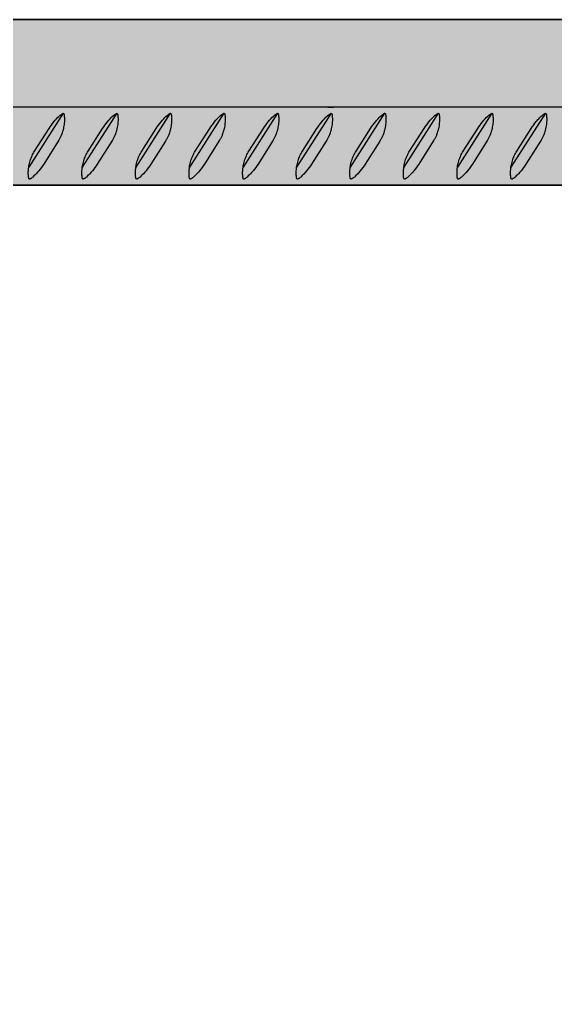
# Model space of a CAD drawing. Header units: millimetres. Extents: x 0 to 1192, y -689 to 404.
# Drawn here: x 224.6 to 334.6, y 203 to 404 of the extents above; entities that cross this region are included whole.
import ezdxf

# ---------------------------------------------------------------- set-up
doc = ezdxf.new("R2010")
doc.units = ezdxf.units.MM
doc.layers.add('Blocks', color=7, linetype='Continuous')
doc.layers.add('Blocks$Fill', color=7, linetype='Continuous', true_color=0xffffff)
doc.layers.add('Blocks$Inner', color=7, linetype='Continuous', lineweight=25, true_color=0x007f00)
doc.layers.add('Blocks$Outline', color=7, linetype='Continuous', lineweight=35, true_color=0xff3f3f)

# ---------------------------------------------------------------- blocks, each defined once
blk = doc.blocks.new('Rebar Side Table Front')
at = {"layer": 'Blocks$Fill'}
h = blk.add_hatch(color=256, dxfattribs=at)
h.paths.add_polyline_path([(387.52, 3), (387.52, 1.93), (387.53, 1.86), (387.53, 1.8), (387.54, 1.73), (387.55, 1.66), (387.56, 1.59), (387.58, 1.53), (387.6, 1.46), (387.61, 1.39), (387.64, 1.33), (387.66, 1.27), (387.69, 1.2), (387.72, 1.14), (387.75, 1.08), (387.78, 1.02), (387.81, 0.96), (387.85, 0.9), (387.89, 0.85), (387.93, 0.79), (387.97, 0.74), (388.01, 0.69), (388.06, 0.63), (388.11, 0.59), (388.16, 0.54), (388.21, 0.49), (388.26, 0.45), (388.31, 0.41), (388.37, 0.37), (388.42, 0.33), (388.48, 0.29), (388.54, 0.26), (388.6, 0.22), (388.66, 0.19), (388.72, 0.17), (388.79, 0.14), (388.85, 0.12), (388.92, 0.09), (388.98, 0.07), (389.05, 0.06), (389.11, 0.04), (389.18, 0.03), (389.25, 0.02), (389.32, 0.01), (389.38, 0), (389.45, 0), (389.52, 0), (401.59, 0), (401.66, 0), (401.73, 0.01), (401.79, 0.02), (401.86, 0.03), (401.93, 0.04), (401.99, 0.06), (402.06, 0.07), (402.13, 0.09), (402.19, 0.12), (402.25, 0.14), (402.32, 0.17), (402.38, 0.19), (402.44, 0.22), (402.5, 0.26), (402.56, 0.29), (402.62, 0.33), (402.67, 0.37), (402.73, 0.41), (402.78, 0.45), (402.84, 0.49), (402.89, 0.54), (402.94, 0.59), (402.98, 0.63), (403.03, 0.69), (403.07, 0.74), (403.11, 0.79), (403.16, 0.85), (403.19, 0.9), (403.23, 0.96), (403.26, 1.02), (403.3, 1.08), (403.33, 1.14), (403.36, 1.2), (403.38, 1.27), (403.41, 1.33), (403.43, 1.39), (403.45, 1.46), (403.46, 1.53), (403.48, 1.59), (403.49, 1.66), (403.5, 1.73), (403.51, 1.8), (403.52, 1.86), (403.52, 1.93), (403.52, 3), (403.52, 386), (452.52, 386), (453.52, 387), (453.52, 403), (452.52, 404), (228.52, 404), (4.52, 404), (3.52, 403), (3.52, 387), (4.52, 386), (53.52, 386), (53.52, 3), (53.52, 1.93), (53.53, 1.8), (53.54, 1.73), (53.55, 1.66), (53.56, 1.59), (53.58, 1.53), (53.6, 1.46), (53.61, 1.39), (53.64, 1.33), (53.66, 1.27), (53.69, 1.2), (53.72, 1.14), (53.75, 1.08), (53.78, 1.02), (53.81, 0.96), (53.85, 0.9), (53.89, 0.85), (53.93, 0.79), (53.97, 0.74), (54.01, 0.69), (54.06, 0.63), (54.11, 0.59), (54.16, 0.54), (54.21, 0.49), (54.26, 0.45), (54.31, 0.41), (54.37, 0.37), (54.42, 0.33), (54.48, 0.29), (54.54, 0.26), (54.6, 0.22), (54.66, 0.19), (54.72, 0.17), (54.79, 0.14), (54.85, 0.12), (54.92, 0.09), (54.98, 0.07), (55.05, 0.06), (55.11, 0.04), (55.18, 0.03), (55.25, 0.02), (55.32, 0.01), (55.38, 0), (55.45, 0), (55.52, 0), (67.59, 0), (67.66, 0), (67.73, 0.01), (67.79, 0.02), (67.86, 0.03), (67.93, 0.04), (67.99, 0.06), (68.06, 0.07), (68.13, 0.09), (68.19, 0.12), (68.25, 0.14), (68.32, 0.17), (68.38, 0.19), (68.44, 0.22), (68.5, 0.26), (68.56, 0.29), (68.62, 0.33), (68.67, 0.37), (68.73, 0.41), (68.78, 0.45), (68.84, 0.49), (68.89, 0.54), (68.94, 0.59), (68.98, 0.63), (69.03, 0.69), (69.07, 0.74), (69.11, 0.79), (69.16, 0.85), (69.19, 0.9), (69.23, 0.96), (69.26, 1.02), (69.3, 1.08), (69.33, 1.14), (69.36, 1.2), (69.38, 1.27), (69.41, 1.33), (69.43, 1.39), (69.45, 1.46), (69.46, 1.53), (69.48, 1.59), (69.49, 1.66), (69.5, 1.73), (69.51, 1.8), (69.52, 1.86), (69.52, 1.93), (69.52, 2), (69.52, 3), (69.52, 185.26), (69.77, 185), (72.62, 185), (387.27, 185), (387.52, 185.26)], flags=0)
h.paths.add_polyline_path([(387.52, 200.74), (387.27, 201), (94.62, 201), (69.77, 201), (69.52, 200.74), (69.52, 370.27), (69.77, 370), (72.62, 370), (387.27, 370), (387.52, 370.27)], flags=0)
at = {"layer": 'Blocks$Inner'}
for points in [[(403.52, 386), (452.52, 386), (453.52, 387), (453.52, 403), (452.52, 404), (228.52, 404), (4.52, 404), (3.52, 403), (3.52, 387), (4.52, 386), (53.52, 386)], [(393.48, 378.31), (393.47, 378.38), (393.46, 378.45), (393.43, 378.54), (393.41, 378.62), (393.38, 378.71), (393.35, 378.79), (393.32, 378.88), (393.28, 378.98), (393.23, 379.08), (393.18, 379.18), (393.13, 379.28), (393.06, 379.41), (392.99, 379.54), (392.91, 379.66), (392.41, 380.38), (390.79, 382.28), (389.75, 383.4), (387.27, 386), (377.88, 386), (228.52, 386), (79.29, 386)], [(233.51, 384.76), (233.51, 384.76), (233.52, 384.76), (233.52, 384.76), (233.52, 384.76), (233.53, 384.76), (233.53, 384.76), (233.53, 384.76), (233.54, 384.76), (233.54, 384.76), (233.55, 384.75), (233.55, 384.75), (233.55, 384.75), (233.56, 384.75), (233.56, 384.75), (233.56, 384.75), (233.57, 384.75), (233.57, 384.75), (233.57, 384.75), (233.57, 384.74), (233.58, 384.74), (233.58, 384.74), (233.58, 384.74), (233.59, 384.74), (233.59, 384.73), (233.59, 384.73), (233.6, 384.73), (233.6, 384.73), (233.6, 384.72), (233.6, 384.72), (233.61, 384.72), (233.61, 384.71), (233.61, 384.71), (233.61, 384.71), (233.62, 384.7), (233.62, 384.7), (233.62, 384.7), (233.63, 384.69), (233.63, 384.69), (233.63, 384.68), (233.63, 384.68), (233.64, 384.67), (233.64, 384.67), (233.65, 384.66), (233.65, 384.65), (233.65, 384.64), (233.66, 384.63), (233.66, 384.61), (233.67, 384.6), (233.67, 384.59), (233.68, 384.56), (233.69, 384.53), (233.7, 384.49), (233.71, 384.45), (233.72, 384.4), (233.72, 384.36), (233.74, 384.26), (233.75, 384.17), (233.75, 384.06), (233.76, 383.96), (233.77, 383.74), (233.77, 383.51), (233.77, 383.28), (233.76, 383.02), (233.73, 382.76), (233.7, 382.48), (233.67, 382.2), (233.61, 381.9), (233.55, 381.6), (233.52, 381.45), (233.48, 381.29), (233.44, 381.14), (233.39, 380.99), (233.32, 380.77), (233.25, 380.56), (233.18, 380.37), (233.12, 380.22), (233.06, 380.07), (232.99, 379.93), (232.92, 379.78), (232.85, 379.64), (232.78, 379.5), (232.7, 379.36), (232.62, 379.23), (232.49, 379.01), (229.51, 374.34), (229.28, 373.99), (229.04, 373.65), (228.79, 373.31), (228.53, 372.98), (228.26, 372.66), (227.98, 372.35), (227.75, 372.12), (227.52, 371.89), (227.29, 371.67), (227.18, 371.58), (227.07, 371.49), (227, 371.44), (226.93, 371.39), (226.88, 371.35), (226.85, 371.34), (226.82, 371.32), (226.8, 371.31), (226.78, 371.29), (226.75, 371.28), (226.74, 371.27), (226.73, 371.27), (226.72, 371.27), (226.71, 371.26), (226.7, 371.26), (226.69, 371.25), (226.68, 371.25), (226.67, 371.25), (226.67, 371.25), (226.66, 371.25), (226.66, 371.24), (226.65, 371.24), (226.64, 371.24), (226.64, 371.24), (226.63, 371.24), (226.63, 371.24), (226.63, 371.24), (226.62, 371.24), (226.62, 371.24), (226.61, 371.24), (226.61, 371.24), (226.61, 371.24), (226.6, 371.24), (226.6, 371.24), (226.6, 371.24), (226.59, 371.24), (226.59, 371.24), (226.59, 371.24), (226.58, 371.24), (226.58, 371.25), (226.58, 371.25), (226.57, 371.25), (226.57, 371.25), (226.57, 371.25), (226.56, 371.25), (226.56, 371.25), (226.56, 371.25), (226.56, 371.26), (226.55, 371.26), (226.55, 371.26), (226.55, 371.26), (226.54, 371.26), (226.54, 371.27), (226.54, 371.27), (226.53, 371.27), (226.53, 371.27), (226.53, 371.27), (226.53, 371.28), (226.52, 371.28), (226.52, 371.28), (226.52, 371.29), (226.52, 371.29), (226.51, 371.29), (226.51, 371.29), (226.51, 371.3), (226.51, 371.3), (226.5, 371.31), (226.5, 371.31), (226.5, 371.31), (226.5, 371.32), (226.49, 371.33), (226.49, 371.34), (226.48, 371.34), (226.48, 371.35), (226.47, 371.36), (226.47, 371.37), (226.47, 371.38), (226.46, 371.39), (226.46, 371.4), (226.45, 371.42), (226.45, 371.44), (226.44, 371.46), (226.43, 371.49), (226.43, 371.52), (226.41, 371.6), (226.4, 371.68), (226.39, 371.75), (226.38, 371.83), (226.37, 372.04), (226.36, 372.26), (226.36, 372.48), (226.36, 372.72), (226.37, 372.98), (226.39, 373.24), (226.42, 373.45), (226.44, 373.67)], [(244.51, 384.76), (244.51, 384.76), (244.52, 384.76), (244.52, 384.76), (244.52, 384.76), (244.53, 384.76), (244.53, 384.76), (244.53, 384.76), (244.54, 384.76), (244.54, 384.76), (244.55, 384.75), (244.55, 384.75), (244.55, 384.75), (244.56, 384.75), (244.56, 384.75), (244.56, 384.75), (244.57, 384.75), (244.57, 384.75), (244.57, 384.75), (244.57, 384.74), (244.58, 384.74), (244.58, 384.74), (244.58, 384.74), (244.59, 384.74), (244.59, 384.73), (244.59, 384.73), (244.6, 384.73), (244.6, 384.73), (244.6, 384.72), (244.6, 384.72), (244.61, 384.72), (244.61, 384.71), (244.61, 384.71), (244.61, 384.71), (244.62, 384.7), (244.62, 384.7), (244.62, 384.7), (244.63, 384.69), (244.63, 384.69), (244.63, 384.68), (244.63, 384.68), (244.64, 384.67), (244.64, 384.67), (244.65, 384.66), (244.65, 384.65), (244.65, 384.64), (244.66, 384.63), (244.66, 384.61), (244.67, 384.6), (244.67, 384.59), (244.68, 384.56), (244.69, 384.53), (244.7, 384.49), (244.71, 384.45), (244.72, 384.4), (244.72, 384.36), (244.74, 384.26), (244.75, 384.17), (244.75, 384.06), (244.76, 383.96), (244.77, 383.74), (244.77, 383.51), (244.77, 383.28), (244.76, 383.02), (244.73, 382.76), (244.7, 382.48), (244.67, 382.2), (244.61, 381.9), (244.55, 381.6), (244.52, 381.45), (244.48, 381.29), (244.44, 381.14), (244.39, 380.99), (244.32, 380.77), (244.25, 380.56), (244.18, 380.37), (244.12, 380.22), (244.06, 380.07), (243.99, 379.93), (243.92, 379.78), (243.85, 379.64), (243.78, 379.5), (243.7, 379.36), (243.62, 379.23), (243.49, 379.01), (240.51, 374.34), (240.28, 373.99), (240.04, 373.65), (239.79, 373.31), (239.53, 372.98), (239.26, 372.66), (238.98, 372.35), (238.75, 372.12), (238.52, 371.89), (238.29, 371.67), (238.18, 371.58), (238.07, 371.49), (238, 371.44), (237.93, 371.39), (237.88, 371.35), (237.85, 371.34), (237.82, 371.32), (237.8, 371.31), (237.78, 371.29), (237.75, 371.28), (237.74, 371.27), (237.73, 371.27), (237.72, 371.27), (237.71, 371.26), (237.7, 371.26), (237.69, 371.25), (237.68, 371.25), (237.67, 371.25), (237.67, 371.25), (237.66, 371.25), (237.66, 371.24), (237.65, 371.24), (237.64, 371.24), (237.64, 371.24), (237.63, 371.24), (237.63, 371.24), (237.63, 371.24), (237.62, 371.24), (237.62, 371.24), (237.61, 371.24), (237.61, 371.24), (237.61, 371.24), (237.6, 371.24), (237.6, 371.24), (237.6, 371.24), (237.59, 371.24), (237.59, 371.24), (237.59, 371.24), (237.58, 371.24), (237.58, 371.25), (237.58, 371.25), (237.57, 371.25), (237.57, 371.25), (237.57, 371.25), (237.56, 371.25), (237.56, 371.25), (237.56, 371.25), (237.56, 371.26), (237.55, 371.26), (237.55, 371.26), (237.55, 371.26), (237.54, 371.26), (237.54, 371.27), (237.54, 371.27), (237.53, 371.27), (237.53, 371.27), (237.53, 371.27), (237.53, 371.28), (237.52, 371.28), (237.52, 371.28), (237.52, 371.29), (237.52, 371.29), (237.51, 371.29), (237.51, 371.29), (237.51, 371.3), (237.51, 371.3), (237.5, 371.31), (237.5, 371.31), (237.5, 371.31), (237.5, 371.32), (237.49, 371.33), (237.49, 371.34), (237.48, 371.34), (237.48, 371.35), (237.47, 371.36), (237.47, 371.37), (237.47, 371.38), (237.46, 371.39), (237.46, 371.4), (237.45, 371.42), (237.45, 371.44), (237.44, 371.46), (237.43, 371.49), (237.43, 371.52), (237.41, 371.6), (237.4, 371.68), (237.39, 371.75), (237.38, 371.83), (237.37, 372.04), (237.36, 372.26), (237.36, 372.48), (237.36, 372.72), (237.37, 372.98), (237.39, 373.24), (237.42, 373.45), (237.44, 373.67)], [(255.51, 384.76), (255.51, 384.76), (255.52, 384.76), (255.52, 384.76), (255.52, 384.76), (255.53, 384.76), (255.53, 384.76), (255.53, 384.76), (255.54, 384.76), (255.54, 384.76), (255.55, 384.75), (255.55, 384.75), (255.55, 384.75), (255.56, 384.75), (255.56, 384.75), (255.56, 384.75), (255.57, 384.75), (255.57, 384.75), (255.57, 384.75), (255.57, 384.74), (255.58, 384.74), (255.58, 384.74), (255.58, 384.74), (255.59, 384.74), (255.59, 384.73), (255.59, 384.73), (255.6, 384.73), (255.6, 384.73), (255.6, 384.72), (255.6, 384.72), (255.61, 384.72), (255.61, 384.71), (255.61, 384.71), (255.61, 384.71), (255.62, 384.7), (255.62, 384.7), (255.62, 384.7), (255.63, 384.69), (255.63, 384.69), (255.63, 384.68), (255.63, 384.68), (255.64, 384.67), (255.64, 384.67), (255.65, 384.66), (255.65, 384.65), (255.65, 384.64), (255.66, 384.63), (255.66, 384.61), (255.67, 384.6), (255.67, 384.59), (255.68, 384.56), (255.69, 384.53), (255.7, 384.49), (255.71, 384.45), (255.72, 384.4), (255.72, 384.36), (255.74, 384.26), (255.75, 384.17), (255.75, 384.06), (255.76, 383.96), (255.77, 383.74), (255.77, 383.51), (255.77, 383.28), (255.76, 383.02), (255.73, 382.76), (255.7, 382.48), (255.67, 382.2), (255.61, 381.9), (255.55, 381.6), (255.52, 381.45), (255.48, 381.29), (255.44, 381.14), (255.39, 380.99), (255.32, 380.77), (255.25, 380.56), (255.18, 380.37), (255.12, 380.22), (255.06, 380.07), (254.99, 379.93), (254.92, 379.78), (254.85, 379.64), (254.78, 379.5), (254.7, 379.36), (254.62, 379.23), (254.49, 379.01), (251.51, 374.34), (251.28, 373.99), (251.04, 373.65), (250.79, 373.31), (250.53, 372.98), (250.26, 372.66), (249.98, 372.35), (249.75, 372.12), (249.52, 371.89), (249.29, 371.67), (249.18, 371.58), (249.07, 371.49), (249, 371.44), (248.93, 371.39), (248.88, 371.35), (248.85, 371.34), (248.82, 371.32), (248.8, 371.31), (248.78, 371.29), (248.75, 371.28), (248.74, 371.27), (248.73, 371.27), (248.72, 371.27), (248.71, 371.26), (248.7, 371.26), (248.69, 371.25), (248.68, 371.25), (248.67, 371.25), (248.67, 371.25), (248.66, 371.25), (248.66, 371.24), (248.65, 371.24), (248.64, 371.24), (248.64, 371.24), (248.63, 371.24), (248.63, 371.24), (248.63, 371.24), (248.62, 371.24), (248.62, 371.24), (248.61, 371.24), (248.61, 371.24), (248.61, 371.24), (248.6, 371.24), (248.6, 371.24), (248.6, 371.24), (248.59, 371.24), (248.59, 371.24), (248.59, 371.24), (248.58, 371.24), (248.58, 371.25), (248.58, 371.25), (248.57, 371.25), (248.57, 371.25), (248.57, 371.25), (248.56, 371.25), (248.56, 371.25), (248.56, 371.25), (248.56, 371.26), (248.55, 371.26), (248.55, 371.26), (248.55, 371.26), (248.54, 371.26), (248.54, 371.27), (248.54, 371.27), (248.53, 371.27), (248.53, 371.27), (248.53, 371.27), (248.53, 371.28), (248.52, 371.28), (248.52, 371.28), (248.52, 371.29), (248.52, 371.29), (248.51, 371.29), (248.51, 371.29), (248.51, 371.3), (248.51, 371.3), (248.5, 371.31), (248.5, 371.31), (248.5, 371.31), (248.5, 371.32), (248.49, 371.33), (248.49, 371.34), (248.48, 371.34), (248.48, 371.35), (248.47, 371.36), (248.47, 371.37), (248.47, 371.38), (248.46, 371.39), (248.46, 371.4), (248.45, 371.42), (248.45, 371.44), (248.44, 371.46), (248.43, 371.49), (248.43, 371.52), (248.41, 371.6), (248.4, 371.68), (248.39, 371.75), (248.38, 371.83), (248.37, 372.04), (248.36, 372.26), (248.36, 372.48), (248.36, 372.72), (248.37, 372.98), (248.39, 373.24), (248.42, 373.45), (248.44, 373.67)], [(266.51, 384.76), (266.51, 384.76), (266.52, 384.76), (266.52, 384.76), (266.52, 384.76), (266.53, 384.76), (266.53, 384.76), (266.53, 384.76), (266.54, 384.76), (266.54, 384.76), (266.55, 384.75), (266.55, 384.75), (266.55, 384.75), (266.56, 384.75), (266.56, 384.75), (266.56, 384.75), (266.57, 384.75), (266.57, 384.75), (266.57, 384.75), (266.57, 384.74), (266.58, 384.74), (266.58, 384.74), (266.58, 384.74), (266.59, 384.74), (266.59, 384.73), (266.59, 384.73), (266.6, 384.73), (266.6, 384.73), (266.6, 384.72), (266.6, 384.72), (266.61, 384.72), (266.61, 384.71), (266.61, 384.71), (266.61, 384.71), (266.62, 384.7), (266.62, 384.7), (266.62, 384.7), (266.63, 384.69), (266.63, 384.69), (266.63, 384.68), (266.63, 384.68), (266.64, 384.67), (266.64, 384.67), (266.65, 384.66), (266.65, 384.65), (266.65, 384.64), (266.66, 384.63), (266.66, 384.61), (266.67, 384.6), (266.67, 384.59), (266.68, 384.56), (266.69, 384.53), (266.7, 384.49), (266.71, 384.45), (266.72, 384.4), (266.72, 384.36), (266.74, 384.26), (266.75, 384.17), (266.75, 384.06), (266.76, 383.96), (266.77, 383.74), (266.77, 383.51), (266.77, 383.28), (266.76, 383.02), (266.73, 382.76), (266.7, 382.48), (266.67, 382.2), (266.61, 381.9), (266.55, 381.6), (266.52, 381.45), (266.48, 381.29), (266.44, 381.14), (266.39, 380.99), (266.32, 380.77), (266.25, 380.56), (266.18, 380.37), (266.12, 380.22), (266.06, 380.07), (265.99, 379.93), (265.92, 379.78), (265.85, 379.64), (265.78, 379.5), (265.7, 379.36), (265.62, 379.23), (265.49, 379.01), (262.51, 374.34), (262.28, 373.99), (262.04, 373.65), (261.79, 373.31), (261.53, 372.98), (261.26, 372.66), (260.98, 372.35), (260.75, 372.12), (260.52, 371.89), (260.29, 371.67), (260.18, 371.58), (260.07, 371.49), (260, 371.44), (259.93, 371.39), (259.88, 371.35), (259.85, 371.34), (259.82, 371.32), (259.8, 371.31), (259.78, 371.29), (259.75, 371.28), (259.74, 371.27), (259.73, 371.27), (259.72, 371.27), (259.71, 371.26), (259.7, 371.26), (259.69, 371.25), (259.68, 371.25), (259.67, 371.25), (259.67, 371.25), (259.66, 371.25), (259.66, 371.24), (259.65, 371.24), (259.64, 371.24), (259.64, 371.24), (259.63, 371.24), (259.63, 371.24), (259.63, 371.24), (259.62, 371.24), (259.62, 371.24), (259.61, 371.24), (259.61, 371.24), (259.61, 371.24), (259.6, 371.24), (259.6, 371.24), (259.6, 371.24), (259.59, 371.24), (259.59, 371.24), (259.59, 371.24), (259.58, 371.24), (259.58, 371.25), (259.58, 371.25), (259.57, 371.25), (259.57, 371.25), (259.57, 371.25), (259.56, 371.25), (259.56, 371.25), (259.56, 371.25), (259.56, 371.26), (259.55, 371.26), (259.55, 371.26), (259.55, 371.26), (259.54, 371.26), (259.54, 371.27), (259.54, 371.27), (259.53, 371.27), (259.53, 371.27), (259.53, 371.27), (259.53, 371.28), (259.52, 371.28), (259.52, 371.28), (259.52, 371.29), (259.52, 371.29), (259.51, 371.29), (259.51, 371.29), (259.51, 371.3), (259.51, 371.3), (259.5, 371.31), (259.5, 371.31), (259.5, 371.31), (259.5, 371.32), (259.49, 371.33), (259.49, 371.34), (259.48, 371.34), (259.48, 371.35), (259.47, 371.36), (259.47, 371.37), (259.47, 371.38), (259.46, 371.39), (259.46, 371.4), (259.45, 371.42), (259.45, 371.44), (259.44, 371.46), (259.43, 371.49), (259.43, 371.52), (259.41, 371.6), (259.4, 371.68), (259.39, 371.75), (259.38, 371.83), (259.37, 372.04), (259.36, 372.26), (259.36, 372.48), (259.36, 372.72), (259.37, 372.98), (259.39, 373.24), (259.42, 373.45), (259.44, 373.67)], [(277.51, 384.76), (277.51, 384.76), (277.52, 384.76), (277.52, 384.76), (277.52, 384.76), (277.53, 384.76), (277.53, 384.76), (277.53, 384.76), (277.54, 384.76), (277.54, 384.76), (277.55, 384.75), (277.55, 384.75), (277.55, 384.75), (277.56, 384.75), (277.56, 384.75), (277.56, 384.75), (277.57, 384.75), (277.57, 384.75), (277.57, 384.75), (277.57, 384.74), (277.58, 384.74), (277.58, 384.74), (277.58, 384.74), (277.59, 384.74), (277.59, 384.73), (277.59, 384.73), (277.6, 384.73), (277.6, 384.73), (277.6, 384.72), (277.6, 384.72), (277.61, 384.72), (277.61, 384.71), (277.61, 384.71), (277.61, 384.71), (277.62, 384.7), (277.62, 384.7), (277.62, 384.7), (277.63, 384.69), (277.63, 384.69), (277.63, 384.68), (277.63, 384.68), (277.64, 384.67), (277.64, 384.67), (277.65, 384.66), (277.65, 384.65), (277.65, 384.64), (277.66, 384.63), (277.66, 384.61), (277.67, 384.6), (277.67, 384.59), (277.68, 384.56), (277.69, 384.53), (277.7, 384.49), (277.71, 384.45), (277.72, 384.4), (277.72, 384.36), (277.74, 384.26), (277.75, 384.17), (277.75, 384.06), (277.76, 383.96), (277.77, 383.74), (277.77, 383.51), (277.77, 383.28), (277.76, 383.02), (277.73, 382.76), (277.7, 382.48), (277.67, 382.2), (277.61, 381.9), (277.55, 381.6), (277.52, 381.45), (277.48, 381.29), (277.44, 381.14), (277.39, 380.99), (277.32, 380.77), (277.25, 380.56), (277.18, 380.37), (277.12, 380.22), (277.06, 380.07), (276.99, 379.93), (276.92, 379.78), (276.85, 379.64), (276.78, 379.5), (276.7, 379.36), (276.62, 379.23), (276.49, 379.01), (273.51, 374.34), (273.28, 373.99), (273.04, 373.65), (272.79, 373.31), (272.53, 372.98), (272.26, 372.66), (271.98, 372.35), (271.75, 372.12), (271.52, 371.89), (271.29, 371.67), (271.18, 371.58), (271.07, 371.49), (271, 371.44), (270.93, 371.39), (270.88, 371.35), (270.85, 371.34), (270.82, 371.32), (270.8, 371.31), (270.78, 371.29), (270.75, 371.28), (270.74, 371.27), (270.73, 371.27), (270.72, 371.27), (270.71, 371.26), (270.7, 371.26), (270.69, 371.25), (270.68, 371.25), (270.67, 371.25), (270.67, 371.25), (270.66, 371.25), (270.66, 371.24), (270.65, 371.24), (270.64, 371.24), (270.64, 371.24), (270.63, 371.24), (270.63, 371.24), (270.63, 371.24), (270.62, 371.24), (270.62, 371.24), (270.61, 371.24), (270.61, 371.24), (270.61, 371.24), (270.6, 371.24), (270.6, 371.24), (270.6, 371.24), (270.59, 371.24), (270.59, 371.24), (270.59, 371.24), (270.58, 371.24), (270.58, 371.25), (270.58, 371.25), (270.57, 371.25), (270.57, 371.25), (270.57, 371.25), (270.56, 371.25), (270.56, 371.25), (270.56, 371.25), (270.56, 371.26), (270.55, 371.26), (270.55, 371.26), (270.55, 371.26), (270.54, 371.26), (270.54, 371.27), (270.54, 371.27), (270.53, 371.27), (270.53, 371.27), (270.53, 371.27), (270.53, 371.28), (270.52, 371.28), (270.52, 371.28), (270.52, 371.29), (270.52, 371.29), (270.51, 371.29), (270.51, 371.29), (270.51, 371.3), (270.51, 371.3), (270.5, 371.31), (270.5, 371.31), (270.5, 371.31), (270.5, 371.32), (270.49, 371.33), (270.49, 371.34), (270.48, 371.34), (270.48, 371.35), (270.47, 371.36), (270.47, 371.37), (270.47, 371.38), (270.46, 371.39), (270.46, 371.4), (270.45, 371.42), (270.45, 371.44), (270.44, 371.46), (270.43, 371.49), (270.43, 371.52), (270.41, 371.6), (270.4, 371.68), (270.39, 371.75), (270.38, 371.83), (270.37, 372.04), (270.36, 372.26), (270.36, 372.48), (270.36, 372.72), (270.37, 372.98), (270.39, 373.24), (270.42, 373.45), (270.44, 373.67)], [(288.51, 384.76), (288.51, 384.76), (288.52, 384.76), (288.52, 384.76), (288.52, 384.76), (288.53, 384.76), (288.53, 384.76), (288.53, 384.76), (288.54, 384.76), (288.54, 384.76), (288.55, 384.75), (288.55, 384.75), (288.55, 384.75), (288.56, 384.75), (288.56, 384.75), (288.56, 384.75), (288.57, 384.75), (288.57, 384.75), (288.57, 384.75), (288.57, 384.74), (288.58, 384.74), (288.58, 384.74), (288.58, 384.74), (288.59, 384.74), (288.59, 384.73), (288.59, 384.73), (288.6, 384.73), (288.6, 384.73), (288.6, 384.72), (288.6, 384.72), (288.61, 384.72), (288.61, 384.71), (288.61, 384.71), (288.61, 384.71), (288.62, 384.7), (288.62, 384.7), (288.62, 384.7), (288.63, 384.69), (288.63, 384.69), (288.63, 384.68), (288.63, 384.68), (288.64, 384.67), (288.64, 384.67), (288.65, 384.66), (288.65, 384.65), (288.65, 384.64), (288.66, 384.63), (288.66, 384.61), (288.67, 384.6), (288.67, 384.59), (288.68, 384.56), (288.69, 384.53), (288.7, 384.49), (288.71, 384.45), (288.72, 384.4), (288.72, 384.36), (288.74, 384.26), (288.75, 384.17), (288.75, 384.06), (288.76, 383.96), (288.77, 383.74), (288.77, 383.51), (288.77, 383.28), (288.76, 383.02), (288.73, 382.76), (288.7, 382.48), (288.67, 382.2), (288.61, 381.9), (288.55, 381.6), (288.52, 381.45), (288.48, 381.29), (288.44, 381.14), (288.39, 380.99), (288.32, 380.77), (288.25, 380.56), (288.18, 380.37), (288.12, 380.22), (288.06, 380.07), (287.99, 379.93), (287.92, 379.78), (287.85, 379.64), (287.78, 379.5), (287.7, 379.36), (287.62, 379.23), (287.49, 379.01), (284.51, 374.34), (284.28, 373.98), (284.03, 373.62), (283.77, 373.27), (283.49, 372.93), (283.21, 372.6), (282.91, 372.28), (282.6, 371.97), (282.29, 371.67), (282.18, 371.58), (282.07, 371.49), (282, 371.44), (281.93, 371.39), (281.88, 371.35), (281.85, 371.34), (281.82, 371.32), (281.8, 371.31), (281.78, 371.29), (281.75, 371.28), (281.74, 371.27), (281.73, 371.27), (281.72, 371.27), (281.71, 371.26), (281.7, 371.26), (281.69, 371.25), (281.68, 371.25), (281.67, 371.25), (281.67, 371.25), (281.66, 371.25), (281.66, 371.24), (281.65, 371.24), (281.64, 371.24), (281.64, 371.24), (281.63, 371.24), (281.63, 371.24), (281.63, 371.24), (281.62, 371.24), (281.62, 371.24), (281.61, 371.24), (281.61, 371.24), (281.61, 371.24), (281.6, 371.24), (281.6, 371.24), (281.6, 371.24), (281.59, 371.24), (281.59, 371.24), (281.59, 371.24), (281.58, 371.24), (281.58, 371.25), (281.58, 371.25), (281.57, 371.25), (281.57, 371.25), (281.57, 371.25), (281.56, 371.25), (281.56, 371.25), (281.56, 371.25), (281.56, 371.26), (281.55, 371.26), (281.55, 371.26), (281.55, 371.26), (281.54, 371.26), (281.54, 371.27), (281.54, 371.27), (281.53, 371.27), (281.53, 371.27), (281.53, 371.27), (281.53, 371.28), (281.52, 371.28), (281.52, 371.28), (281.52, 371.29), (281.52, 371.29), (281.51, 371.29), (281.51, 371.29), (281.51, 371.3), (281.51, 371.3), (281.5, 371.31), (281.5, 371.31), (281.5, 371.31), (281.5, 371.32), (281.49, 371.33), (281.49, 371.34), (281.48, 371.34), (281.48, 371.35), (281.47, 371.36), (281.47, 371.37), (281.47, 371.38), (281.46, 371.39), (281.46, 371.4), (281.45, 371.42), (281.45, 371.44), (281.44, 371.46), (281.43, 371.49), (281.43, 371.52), (281.41, 371.6), (281.4, 371.68), (281.39, 371.75), (281.38, 371.83), (281.37, 372.04), (281.36, 372.26), (281.36, 372.48), (281.36, 372.72), (281.37, 372.98), (281.39, 373.24), (281.42, 373.45), (281.44, 373.67)], [(299.51, 384.76), (299.51, 384.76), (299.52, 384.76), (299.52, 384.76), (299.52, 384.76), (299.53, 384.76), (299.53, 384.76), (299.53, 384.76), (299.54, 384.76), (299.54, 384.76), (299.55, 384.75), (299.55, 384.75), (299.55, 384.75), (299.56, 384.75), (299.56, 384.75), (299.56, 384.75), (299.57, 384.75), (299.57, 384.75), (299.57, 384.75), (299.57, 384.74), (299.58, 384.74), (299.58, 384.74), (299.58, 384.74), (299.59, 384.74), (299.59, 384.73), (299.59, 384.73), (299.6, 384.73), (299.6, 384.73), (299.6, 384.72), (299.6, 384.72), (299.61, 384.72), (299.61, 384.71), (299.61, 384.71), (299.61, 384.71), (299.62, 384.7), (299.62, 384.7), (299.62, 384.7), (299.63, 384.69), (299.63, 384.69), (299.63, 384.68), (299.63, 384.68), (299.64, 384.67), (299.64, 384.67), (299.65, 384.66), (299.65, 384.65), (299.65, 384.64), (299.66, 384.63), (299.66, 384.61), (299.67, 384.6), (299.67, 384.59), (299.68, 384.56), (299.69, 384.53), (299.7, 384.49), (299.71, 384.45), (299.72, 384.4), (299.72, 384.36), (299.74, 384.26), (299.75, 384.17), (299.75, 384.06), (299.76, 383.96), (299.77, 383.74), (299.77, 383.51), (299.77, 383.28), (299.76, 383.02), (299.73, 382.76), (299.7, 382.48), (299.67, 382.2), (299.61, 381.9), (299.55, 381.6), (299.52, 381.45), (299.48, 381.29), (299.44, 381.14), (299.39, 380.99), (299.32, 380.77), (299.25, 380.56), (299.18, 380.37), (299.12, 380.22), (299.06, 380.07), (298.99, 379.93), (298.92, 379.78), (298.85, 379.64), (298.78, 379.5), (298.7, 379.36), (298.62, 379.23), (298.49, 379.01), (295.51, 374.34), (295.28, 373.98), (295.03, 373.62), (294.77, 373.27), (294.49, 372.93), (294.21, 372.6), (293.91, 372.28), (293.6, 371.97), (293.29, 371.67), (293.18, 371.58), (293.07, 371.49), (293, 371.44), (292.93, 371.39), (292.88, 371.35), (292.85, 371.34), (292.82, 371.32), (292.8, 371.31), (292.78, 371.29), (292.75, 371.28), (292.74, 371.27), (292.73, 371.27), (292.72, 371.27), (292.71, 371.26), (292.7, 371.26), (292.69, 371.25), (292.68, 371.25), (292.67, 371.25), (292.67, 371.25), (292.66, 371.25), (292.66, 371.24), (292.65, 371.24), (292.64, 371.24), (292.64, 371.24), (292.63, 371.24), (292.63, 371.24), (292.63, 371.24), (292.62, 371.24), (292.62, 371.24), (292.61, 371.24), (292.61, 371.24), (292.61, 371.24), (292.6, 371.24), (292.6, 371.24), (292.6, 371.24), (292.59, 371.24), (292.59, 371.24), (292.59, 371.24), (292.58, 371.24), (292.58, 371.25), (292.58, 371.25), (292.57, 371.25), (292.57, 371.25), (292.57, 371.25), (292.56, 371.25), (292.56, 371.25), (292.56, 371.25), (292.56, 371.26), (292.55, 371.26), (292.55, 371.26), (292.55, 371.26), (292.54, 371.26), (292.54, 371.27), (292.54, 371.27), (292.53, 371.27), (292.53, 371.27), (292.53, 371.27), (292.53, 371.28), (292.52, 371.28), (292.52, 371.28), (292.52, 371.29), (292.52, 371.29), (292.51, 371.29), (292.51, 371.29), (292.51, 371.3), (292.51, 371.3), (292.5, 371.31), (292.5, 371.31), (292.5, 371.31), (292.5, 371.32), (292.49, 371.33), (292.49, 371.34), (292.48, 371.34), (292.48, 371.35), (292.47, 371.36), (292.47, 371.37), (292.47, 371.38), (292.46, 371.39), (292.46, 371.4), (292.45, 371.42), (292.45, 371.44), (292.44, 371.46), (292.43, 371.49), (292.43, 371.52), (292.41, 371.6), (292.4, 371.68), (292.39, 371.75), (292.38, 371.83), (292.37, 372.04), (292.36, 372.26), (292.36, 372.48), (292.36, 372.72), (292.37, 372.98), (292.39, 373.24), (292.42, 373.45), (292.44, 373.67)], [(310.51, 384.76), (310.51, 384.76), (310.52, 384.76), (310.52, 384.76), (310.52, 384.76), (310.53, 384.76), (310.53, 384.76), (310.53, 384.76), (310.54, 384.76), (310.54, 384.76), (310.55, 384.75), (310.55, 384.75), (310.55, 384.75), (310.56, 384.75), (310.56, 384.75), (310.56, 384.75), (310.57, 384.75), (310.57, 384.75), (310.57, 384.75), (310.57, 384.74), (310.58, 384.74), (310.58, 384.74), (310.58, 384.74), (310.59, 384.74), (310.59, 384.73), (310.59, 384.73), (310.6, 384.73), (310.6, 384.73), (310.6, 384.72), (310.6, 384.72), (310.61, 384.72), (310.61, 384.71), (310.61, 384.71), (310.61, 384.71), (310.62, 384.7), (310.62, 384.7), (310.62, 384.7), (310.63, 384.69), (310.63, 384.69), (310.63, 384.68), (310.63, 384.68), (310.64, 384.67), (310.64, 384.67), (310.65, 384.66), (310.65, 384.65), (310.65, 384.64), (310.66, 384.63), (310.66, 384.61), (310.67, 384.6), (310.67, 384.59), (310.68, 384.56), (310.69, 384.53), (310.7, 384.49), (310.71, 384.45), (310.72, 384.4), (310.72, 384.36), (310.74, 384.26), (310.75, 384.17), (310.75, 384.06), (310.76, 383.96), (310.77, 383.74), (310.77, 383.51), (310.77, 383.28), (310.76, 383.02), (310.73, 382.76), (310.7, 382.48), (310.67, 382.2), (310.61, 381.9), (310.55, 381.6), (310.52, 381.45), (310.48, 381.29), (310.44, 381.14), (310.39, 380.99), (310.32, 380.77), (310.25, 380.56), (310.18, 380.37), (310.12, 380.22), (310.06, 380.07), (309.99, 379.93), (309.92, 379.78), (309.85, 379.64), (309.78, 379.5), (309.7, 379.36), (309.62, 379.23), (309.49, 379.01), (306.51, 374.34), (306.28, 373.99), (306.04, 373.65), (305.79, 373.31), (305.53, 372.98), (305.26, 372.66), (304.98, 372.35), (304.75, 372.12), (304.52, 371.89), (304.29, 371.67), (304.18, 371.58), (304.07, 371.49), (304, 371.44), (303.93, 371.39), (303.88, 371.35), (303.85, 371.34), (303.82, 371.32), (303.8, 371.31), (303.78, 371.29), (303.75, 371.28), (303.74, 371.27), (303.73, 371.27), (303.72, 371.27), (303.71, 371.26), (303.7, 371.26), (303.69, 371.25), (303.68, 371.25), (303.67, 371.25), (303.67, 371.25), (303.66, 371.25), (303.66, 371.24), (303.65, 371.24), (303.64, 371.24), (303.64, 371.24), (303.63, 371.24), (303.63, 371.24), (303.63, 371.24), (303.62, 371.24), (303.62, 371.24), (303.61, 371.24), (303.61, 371.24), (303.61, 371.24), (303.6, 371.24), (303.6, 371.24), (303.6, 371.24), (303.59, 371.24), (303.59, 371.24), (303.59, 371.24), (303.58, 371.24), (303.58, 371.25), (303.58, 371.25), (303.57, 371.25), (303.57, 371.25), (303.57, 371.25), (303.56, 371.25), (303.56, 371.25), (303.56, 371.25), (303.56, 371.26), (303.55, 371.26), (303.55, 371.26), (303.55, 371.26), (303.54, 371.26), (303.54, 371.27), (303.54, 371.27), (303.53, 371.27), (303.53, 371.27), (303.53, 371.27), (303.53, 371.28), (303.52, 371.28), (303.52, 371.28), (303.52, 371.29), (303.52, 371.29), (303.51, 371.29), (303.51, 371.29), (303.51, 371.3), (303.51, 371.3), (303.5, 371.31), (303.5, 371.31), (303.5, 371.31), (303.5, 371.32), (303.49, 371.33), (303.49, 371.34), (303.48, 371.34), (303.48, 371.35), (303.47, 371.36), (303.47, 371.37), (303.47, 371.38), (303.46, 371.39), (303.46, 371.4), (303.45, 371.42), (303.45, 371.44), (303.44, 371.46), (303.43, 371.49), (303.43, 371.52), (303.41, 371.6), (303.4, 371.68), (303.39, 371.75), (303.38, 371.83), (303.37, 372.04), (303.36, 372.26), (303.36, 372.48), (303.36, 372.72), (303.37, 372.98), (303.39, 373.24), (303.42, 373.45), (303.44, 373.67)], [(321.51, 384.76), (321.51, 384.76), (321.52, 384.76), (321.52, 384.76), (321.52, 384.76), (321.53, 384.76), (321.53, 384.76), (321.53, 384.76), (321.54, 384.76), (321.54, 384.76), (321.55, 384.75), (321.55, 384.75), (321.55, 384.75), (321.56, 384.75), (321.56, 384.75), (321.56, 384.75), (321.57, 384.75), (321.57, 384.75), (321.57, 384.75), (321.57, 384.74), (321.58, 384.74), (321.58, 384.74), (321.58, 384.74), (321.59, 384.74), (321.59, 384.73), (321.59, 384.73), (321.6, 384.73), (321.6, 384.73), (321.6, 384.72), (321.6, 384.72), (321.61, 384.72), (321.61, 384.71), (321.61, 384.71), (321.61, 384.71), (321.62, 384.7), (321.62, 384.7), (321.62, 384.7), (321.63, 384.69), (321.63, 384.69), (321.63, 384.68), (321.63, 384.68), (321.64, 384.67), (321.64, 384.67), (321.65, 384.66), (321.65, 384.65), (321.65, 384.64), (321.66, 384.63), (321.66, 384.61), (321.67, 384.6), (321.67, 384.59), (321.68, 384.56), (321.69, 384.53), (321.7, 384.49), (321.71, 384.45), (321.72, 384.4), (321.72, 384.36), (321.74, 384.26), (321.75, 384.17), (321.75, 384.06), (321.76, 383.96), (321.77, 383.74), (321.77, 383.51), (321.77, 383.28), (321.76, 383.02), (321.73, 382.76), (321.7, 382.48), (321.67, 382.2), (321.61, 381.9), (321.55, 381.6), (321.52, 381.45), (321.48, 381.29), (321.44, 381.14), (321.39, 380.99), (321.32, 380.77), (321.25, 380.56), (321.18, 380.37), (321.12, 380.22), (321.06, 380.07), (320.99, 379.93), (320.92, 379.78), (320.85, 379.64), (320.78, 379.5), (320.7, 379.36), (320.62, 379.23), (320.49, 379.01), (317.51, 374.34), (317.28, 373.98), (317.03, 373.62), (316.77, 373.27), (316.49, 372.93), (316.21, 372.6), (315.91, 372.28), (315.6, 371.97), (315.29, 371.67), (315.18, 371.58), (315.07, 371.49), (315, 371.44), (314.93, 371.39), (314.88, 371.35), (314.85, 371.34), (314.82, 371.32), (314.8, 371.31), (314.78, 371.29), (314.75, 371.28), (314.74, 371.27), (314.73, 371.27), (314.72, 371.27), (314.71, 371.26), (314.7, 371.26), (314.69, 371.25), (314.68, 371.25), (314.67, 371.25), (314.67, 371.25), (314.66, 371.25), (314.66, 371.24), (314.65, 371.24), (314.64, 371.24), (314.64, 371.24), (314.63, 371.24), (314.63, 371.24), (314.63, 371.24), (314.62, 371.24), (314.62, 371.24), (314.61, 371.24), (314.61, 371.24), (314.61, 371.24), (314.6, 371.24), (314.6, 371.24), (314.6, 371.24), (314.59, 371.24), (314.59, 371.24), (314.59, 371.24), (314.58, 371.24), (314.58, 371.25), (314.58, 371.25), (314.57, 371.25), (314.57, 371.25), (314.57, 371.25), (314.56, 371.25), (314.56, 371.25), (314.56, 371.25), (314.56, 371.26), (314.55, 371.26), (314.55, 371.26), (314.55, 371.26), (314.54, 371.26), (314.54, 371.27), (314.54, 371.27), (314.53, 371.27), (314.53, 371.27), (314.53, 371.27), (314.53, 371.28), (314.52, 371.28), (314.52, 371.28), (314.52, 371.29), (314.52, 371.29), (314.51, 371.29), (314.51, 371.29), (314.51, 371.3), (314.51, 371.3), (314.5, 371.31), (314.5, 371.31), (314.5, 371.31), (314.5, 371.32), (314.49, 371.33), (314.49, 371.34), (314.48, 371.34), (314.48, 371.35), (314.47, 371.36), (314.47, 371.37), (314.47, 371.38), (314.46, 371.39), (314.46, 371.4), (314.45, 371.42), (314.45, 371.44), (314.44, 371.46), (314.43, 371.49), (314.43, 371.52), (314.41, 371.6), (314.4, 371.68), (314.39, 371.75), (314.38, 371.83), (314.37, 372.04), (314.36, 372.26), (314.36, 372.48), (314.36, 372.72), (314.37, 372.98), (314.39, 373.24), (314.42, 373.45), (314.44, 373.67)], [(332.51, 384.76), (332.51, 384.76), (332.52, 384.76), (332.52, 384.76), (332.52, 384.76), (332.53, 384.76), (332.53, 384.76), (332.53, 384.76), (332.54, 384.76), (332.54, 384.76), (332.55, 384.75), (332.55, 384.75), (332.55, 384.75), (332.56, 384.75), (332.56, 384.75), (332.56, 384.75), (332.57, 384.75), (332.57, 384.75), (332.57, 384.75), (332.57, 384.74), (332.58, 384.74), (332.58, 384.74), (332.58, 384.74), (332.59, 384.74), (332.59, 384.73), (332.59, 384.73), (332.6, 384.73), (332.6, 384.73), (332.6, 384.72), (332.6, 384.72), (332.61, 384.72), (332.61, 384.71), (332.61, 384.71), (332.61, 384.71), (332.62, 384.7), (332.62, 384.7), (332.62, 384.7), (332.63, 384.69), (332.63, 384.69), (332.63, 384.68), (332.63, 384.68), (332.64, 384.67), (332.64, 384.67), (332.65, 384.66), (332.65, 384.65), (332.65, 384.64), (332.66, 384.63), (332.66, 384.61), (332.67, 384.6), (332.67, 384.59), (332.68, 384.56), (332.69, 384.53), (332.7, 384.49), (332.71, 384.45), (332.72, 384.4), (332.72, 384.36), (332.74, 384.26), (332.75, 384.17), (332.75, 384.06), (332.76, 383.96), (332.77, 383.74), (332.77, 383.51), (332.77, 383.28), (332.76, 383.02), (332.73, 382.76), (332.7, 382.48), (332.67, 382.2), (332.61, 381.9), (332.55, 381.6), (332.52, 381.45), (332.48, 381.29), (332.44, 381.14), (332.39, 380.99), (332.32, 380.77), (332.25, 380.56), (332.18, 380.37), (332.12, 380.22), (332.06, 380.07), (331.99, 379.93), (331.92, 379.78), (331.85, 379.64), (331.78, 379.5), (331.7, 379.36), (331.62, 379.23), (331.49, 379.01), (328.51, 374.34), (328.28, 373.99), (328.04, 373.65), (327.79, 373.31), (327.53, 372.98), (327.26, 372.66), (326.98, 372.35), (326.75, 372.12), (326.52, 371.89), (326.29, 371.67), (326.18, 371.58), (326.07, 371.49), (326, 371.44), (325.93, 371.39), (325.88, 371.35), (325.85, 371.34), (325.82, 371.32), (325.8, 371.31), (325.78, 371.29), (325.75, 371.28), (325.74, 371.27), (325.73, 371.27), (325.72, 371.27), (325.71, 371.26), (325.7, 371.26), (325.69, 371.25), (325.68, 371.25), (325.67, 371.25), (325.67, 371.25), (325.66, 371.25), (325.66, 371.24), (325.65, 371.24), (325.64, 371.24), (325.64, 371.24), (325.63, 371.24), (325.63, 371.24), (325.63, 371.24), (325.62, 371.24), (325.62, 371.24), (325.61, 371.24), (325.61, 371.24), (325.61, 371.24), (325.6, 371.24), (325.6, 371.24), (325.6, 371.24), (325.59, 371.24), (325.59, 371.24), (325.59, 371.24), (325.58, 371.24), (325.58, 371.25), (325.58, 371.25), (325.57, 371.25), (325.57, 371.25), (325.57, 371.25), (325.56, 371.25), (325.56, 371.25), (325.56, 371.25), (325.56, 371.26), (325.55, 371.26), (325.55, 371.26), (325.55, 371.26), (325.54, 371.26), (325.54, 371.27), (325.54, 371.27), (325.53, 371.27), (325.53, 371.27), (325.53, 371.27), (325.53, 371.28), (325.52, 371.28), (325.52, 371.28), (325.52, 371.29), (325.52, 371.29), (325.51, 371.29), (325.51, 371.29), (325.51, 371.3), (325.51, 371.3), (325.5, 371.31), (325.5, 371.31), (325.5, 371.31), (325.5, 371.32), (325.49, 371.33), (325.49, 371.34), (325.48, 371.34), (325.48, 371.35), (325.47, 371.36), (325.47, 371.37), (325.47, 371.38), (325.46, 371.39), (325.46, 371.4), (325.45, 371.42), (325.45, 371.44), (325.44, 371.46), (325.43, 371.49), (325.43, 371.52), (325.41, 371.6), (325.4, 371.68), (325.39, 371.75), (325.38, 371.83), (325.37, 372.04), (325.36, 372.26), (325.36, 372.48), (325.36, 372.72), (325.37, 372.98), (325.39, 373.24), (325.42, 373.45), (325.44, 373.67)], [(94.62, 370), (387.27, 370)]]:
    blk.add_lwpolyline(points, dxfattribs=at)
for points in [[(230.61, 381.66), (230.84, 382.01), (231.09, 382.35), (231.34, 382.69), (231.6, 383.02), (231.87, 383.34), (232.15, 383.65), (232.37, 383.88), (232.6, 384.11), (232.84, 384.32), (233.51, 384.76), (226.44, 373.67), (226.48, 373.94), (226.53, 374.21), (226.59, 374.47), (226.66, 374.74), (226.73, 375), (226.81, 375.26), (226.91, 375.52), (227.01, 375.77), (227.12, 376.02), (227.24, 376.27), (227.36, 376.51), (227.5, 376.75), (227.64, 376.99)], [(241.61, 381.66), (241.84, 382.01), (242.09, 382.35), (242.34, 382.69), (242.6, 383.02), (242.87, 383.34), (243.15, 383.65), (243.37, 383.88), (243.6, 384.11), (243.84, 384.32), (244.51, 384.76), (237.44, 373.67), (237.48, 373.94), (237.53, 374.21), (237.59, 374.47), (237.66, 374.74), (237.73, 375), (237.81, 375.26), (237.91, 375.52), (238.01, 375.77), (238.12, 376.02), (238.24, 376.27), (238.36, 376.51), (238.5, 376.75), (238.64, 376.99)], [(252.61, 381.66), (252.84, 382.01), (253.09, 382.35), (253.34, 382.69), (253.6, 383.02), (253.87, 383.34), (254.15, 383.65), (254.37, 383.88), (254.6, 384.11), (254.84, 384.32), (255.51, 384.76), (248.44, 373.67), (248.48, 373.94), (248.53, 374.21), (248.59, 374.47), (248.66, 374.74), (248.73, 375), (248.81, 375.26), (248.91, 375.52), (249.01, 375.77), (249.12, 376.02), (249.24, 376.27), (249.36, 376.51), (249.5, 376.75), (249.64, 376.99)], [(263.61, 381.66), (263.84, 382.01), (264.09, 382.35), (264.34, 382.69), (264.6, 383.02), (264.87, 383.34), (265.15, 383.65), (265.37, 383.88), (265.6, 384.11), (265.84, 384.32), (266.51, 384.76), (259.44, 373.67), (259.48, 373.94), (259.53, 374.21), (259.59, 374.47), (259.66, 374.74), (259.73, 375), (259.81, 375.26), (259.91, 375.52), (260.01, 375.77), (260.12, 376.02), (260.24, 376.27), (260.36, 376.51), (260.5, 376.75), (260.64, 376.99)], [(274.61, 381.66), (274.84, 382.01), (275.09, 382.35), (275.34, 382.69), (275.6, 383.02), (275.87, 383.34), (276.15, 383.65), (276.37, 383.88), (276.6, 384.11), (276.84, 384.32), (277.51, 384.76), (270.44, 373.67), (270.48, 373.94), (270.53, 374.21), (270.59, 374.47), (270.66, 374.74), (270.73, 375), (270.81, 375.26), (270.91, 375.52), (271.01, 375.77), (271.12, 376.02), (271.24, 376.27), (271.36, 376.51), (271.5, 376.75), (271.64, 376.99)], [(285.61, 381.66), (285.84, 382.01), (286.09, 382.35), (286.34, 382.69), (286.6, 383.02), (286.87, 383.34), (287.15, 383.65), (287.37, 383.88), (287.6, 384.11), (287.84, 384.32), (288.51, 384.76), (281.44, 373.67), (281.48, 373.94), (281.53, 374.21), (281.59, 374.47), (281.66, 374.74), (281.73, 375), (281.81, 375.26), (281.91, 375.52), (282.01, 375.77), (282.12, 376.02), (282.24, 376.27), (282.36, 376.51), (282.5, 376.75), (282.64, 376.99)], [(296.61, 381.66), (296.84, 382.01), (297.09, 382.35), (297.34, 382.69), (297.6, 383.02), (297.87, 383.34), (298.15, 383.65), (298.37, 383.88), (298.6, 384.11), (298.84, 384.32), (299.51, 384.76), (292.44, 373.67), (292.48, 373.94), (292.53, 374.21), (292.59, 374.47), (292.66, 374.74), (292.73, 375), (292.81, 375.26), (292.91, 375.52), (293.01, 375.77), (293.12, 376.02), (293.24, 376.27), (293.36, 376.51), (293.5, 376.75), (293.64, 376.99)], [(307.61, 381.66), (307.84, 382.01), (308.09, 382.35), (308.34, 382.69), (308.6, 383.02), (308.87, 383.34), (309.15, 383.65), (309.37, 383.88), (309.6, 384.11), (309.84, 384.32), (310.51, 384.76), (303.44, 373.67), (303.48, 373.94), (303.53, 374.21), (303.59, 374.47), (303.66, 374.74), (303.73, 375), (303.81, 375.26), (303.91, 375.52), (304.01, 375.77), (304.12, 376.02), (304.24, 376.27), (304.36, 376.51), (304.5, 376.75), (304.64, 376.99)], [(318.61, 381.66), (318.84, 382.01), (319.09, 382.35), (319.34, 382.69), (319.6, 383.02), (319.87, 383.34), (320.15, 383.65), (320.37, 383.88), (320.6, 384.11), (320.84, 384.32), (321.51, 384.76), (314.44, 373.67), (314.48, 373.94), (314.53, 374.21), (314.59, 374.47), (314.66, 374.74), (314.73, 375), (314.81, 375.26), (314.91, 375.52), (315.01, 375.77), (315.12, 376.02), (315.24, 376.27), (315.36, 376.51), (315.5, 376.75), (315.64, 376.99)], [(329.61, 381.66), (329.82, 381.97), (329.98, 382.2), (330.14, 382.42), (330.37, 382.73), (330.64, 383.07), (330.81, 383.27), (330.98, 383.46), (331.15, 383.65), (331.32, 383.83), (331.49, 384), (331.66, 384.16), (331.84, 384.32), (331.93, 384.4), (332.01, 384.47), (332.1, 384.54), (332.19, 384.61), (332.24, 384.64), (332.27, 384.66), (332.29, 384.67), (332.31, 384.69), (332.33, 384.7), (332.36, 384.71), (332.38, 384.72), (332.4, 384.73), (332.4, 384.73), (332.41, 384.74), (332.42, 384.74), (332.43, 384.74), (332.44, 384.75), (332.45, 384.75), (332.46, 384.75), (332.46, 384.75), (332.47, 384.75), (332.48, 384.76), (332.49, 384.76), (332.49, 384.76), (332.49, 384.76), (332.5, 384.76), (332.5, 384.76), (332.5, 384.76), (332.51, 384.76), (325.44, 373.67), (325.48, 373.94), (325.53, 374.21), (325.59, 374.47), (325.66, 374.74), (325.73, 375), (325.81, 375.26), (325.91, 375.52), (326.01, 375.77), (326.12, 376.02), (326.24, 376.27), (326.36, 376.51), (326.5, 376.75), (326.64, 376.99)]]:
    blk.add_lwpolyline(points, close=True, dxfattribs=at)
for points in [[(287.87, 386, 0), (288.44, 386, 0)], [(288.58, 386, 0), (289, 386, 0)]]:
    blk.add_polyline3d(points, close=True, dxfattribs=at)
at = {"layer": 'Blocks$Outline'}
for points in [[(403.52, 386), (452.52, 386), (453.52, 387), (453.52, 403), (452.52, 404), (228.52, 404), (4.52, 404), (3.52, 403), (3.52, 387), (4.52, 386), (53.52, 386)], [(69.52, 370.27), (69.77, 370), (72.62, 370), (83.62, 370), (94.62, 370), (387.27, 370), (387.52, 370.27)]]:
    blk.add_lwpolyline(points, dxfattribs=at)

msp = doc.modelspace()

# ---------------------------------------------------------------- block references
at = {"layer": 'Blocks'}
msp.add_blockref('Rebar Side Table Front', (0, 0), dxfattribs=at)

doc.saveas('drawing.dxf')
